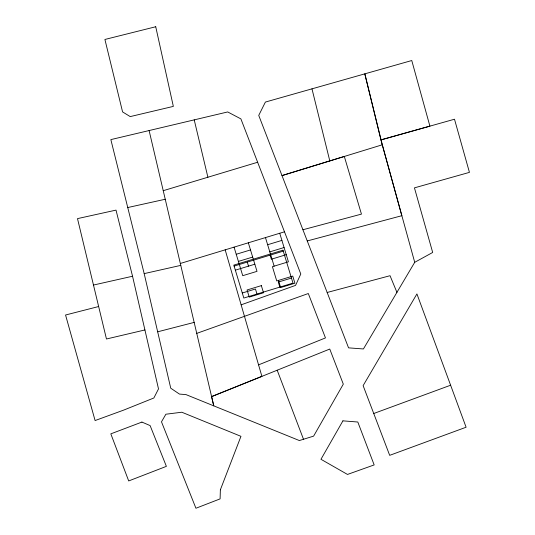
<?xml version="1.0" encoding="UTF-8"?>
<svg xmlns="http://www.w3.org/2000/svg" width="535" height="535" viewBox="0 0 535 535"><rect width="100%" height="100%" fill="white"/><g stroke="black" fill="none" stroke-linecap="round" stroke-linejoin="round"><path stroke-width="0.8" d="M414.719 262.31L363.419 348.96L348.559 347.857L258.739 115.406L265.393 102.065L411.763 60.529L429.906 126.146L380.94 139.902L414.719 262.31L432.681 252.46L414.444 187.859L469.442 172.37L454.496 119.225L380.94 139.902L364.823 73.87L382.278 144.798L401.852 215.699L307.264 240.944M258.565 364.87L325.467 337.919L308.307 293.521L196.733 333.385M149.111 130.567L213.773 405.871L211.592 396.616L329.761 349.054L343.31 384.143L313.617 436.125L299.353 440.546L185.959 394.589L179.459 394.081L170.745 388.203L144.182 273.619L110.852 139.608L227.709 111.942L240.897 118.897L300.784 274.007L295.574 285.376L241.138 304.83M211.592 396.616L261.903 376.386L225.175 249.832M373.744 413.508L450.617 385.22L466.099 427.231L389.681 455.345L363.125 385.635L416.925 293.936L450.617 385.22M382.278 144.798L281.985 175.594L344.326 156.467L361.453 214.114L302.937 229.749M180.322 263.474L284.493 231.809M236.229 254.272L250.5 249.939M267.634 244.729L281.912 240.396M238.396 261.408L252.674 257.074M269.8 251.871L284.078 247.531M234.109 266.082L283.282 251.142M235.346 270.162L254.841 264.21M286.245 254.667L271.359 259.221L270.115 255.141M242.288 292.999L255.456 289L256.987 294.049M291.461 278.06L278.294 282.059L279.825 287.108M163.222 190.694L257.636 162.252M327.166 292.478L390.042 275.706L396.93 292.357M157.671 331.807L194.165 322.404M98.647 306.528L65.558 315.008L95.096 420.55L123.598 410.138L153.853 397.993L158.507 388.918L132.546 276.241L116.015 210.115L77.495 218.621L106.465 338.996L144.931 329.955M93.485 285.048L132.546 276.241M144.182 273.619L180.77 265.38M127.684 207.553L165.255 199.254M277.183 370.207L303.499 439.262M279.738 233.253L288.418 261.809L272.409 266.671L276.749 280.949L292.752 276.08L294.919 283.222L280.648 287.556L278.474 280.42M265.467 237.593L274.141 266.142M248.334 242.796L257.007 271.352L242.736 275.685L234.056 247.137M247.277 262.083L248.514 266.162M311.979 88.85L329.794 160.908M194.225 119.88L207.894 177.232M220.366 489.806L220.099 498.881L195.93 508.25L161.49 421.834L165.877 414.224L181.813 412.224L240.957 436.333L220.366 489.806M342.922 420.851L320.96 459.284L347.489 474.438L374.166 464.922L357.808 422.015L342.922 420.851M141.915 422.075L110.825 433.858L128.701 480.945L166.385 466.353L150.121 425.592L141.915 422.075M282.988 250.173L233.815 265.113L243.82 298.048L292.999 283.109L282.988 250.173M261.347 285.623L247.07 289.963L249.236 297.099L263.514 292.765L261.347 285.623M155.732 26.75L104.913 39.463L122.582 111.915L130.219 116.597L173.34 106.391L155.732 26.75"/></g></svg>
